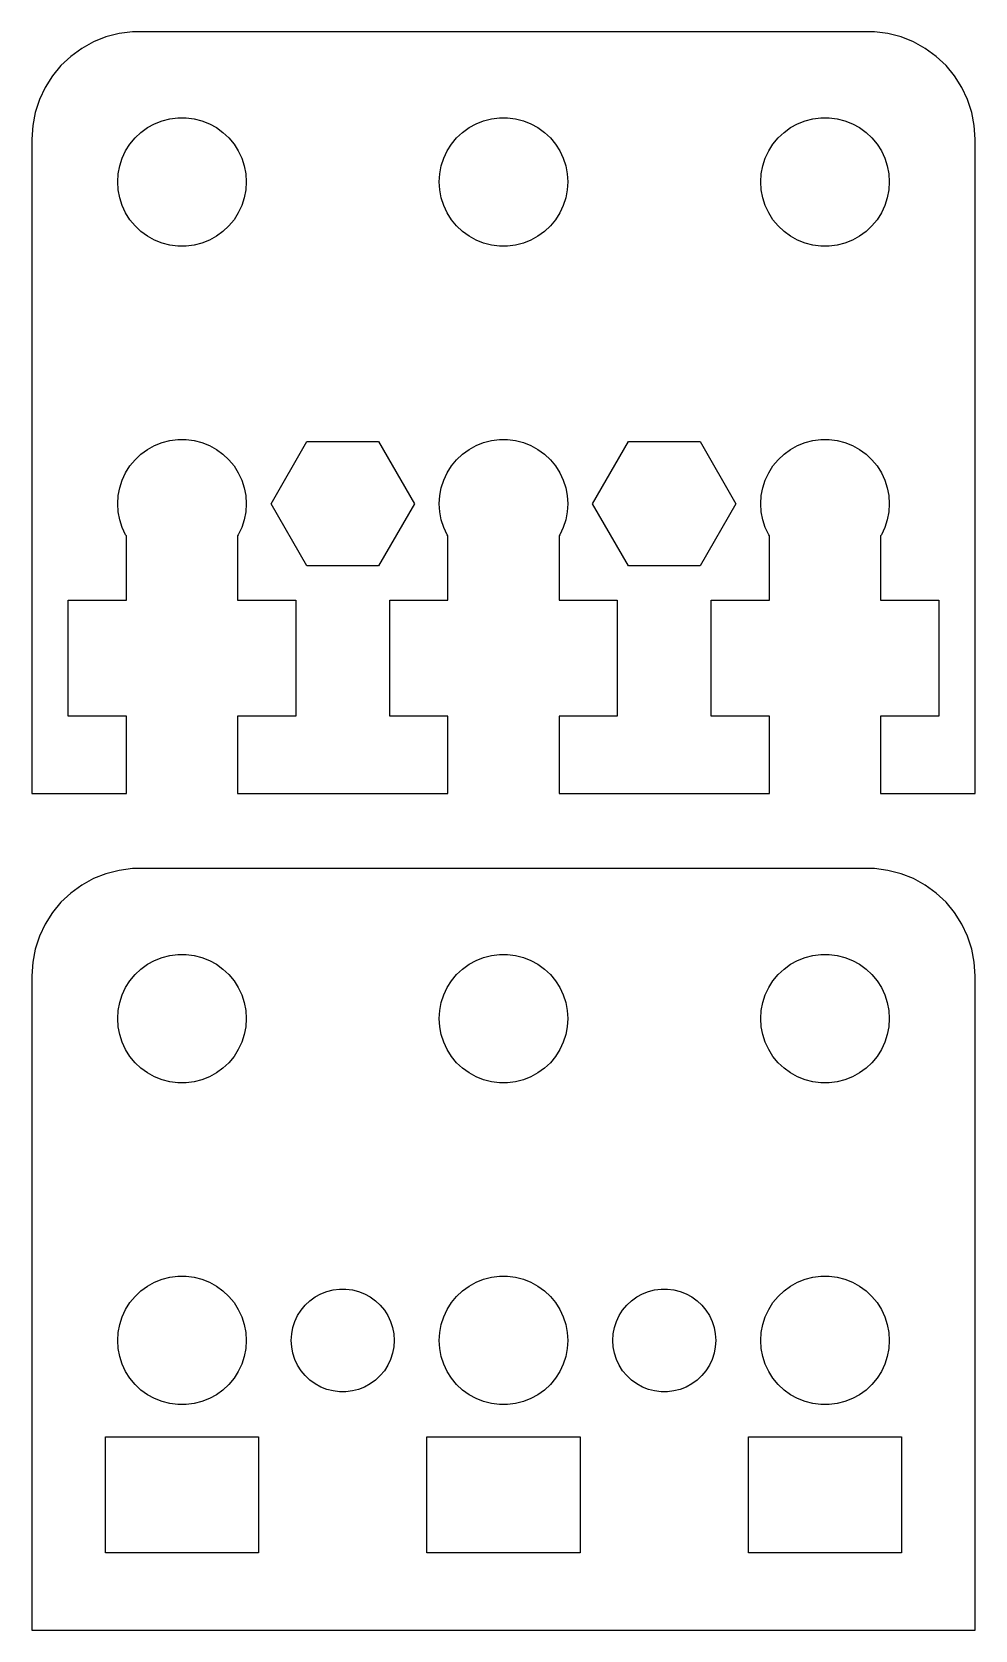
# Model space of a CAD drawing. Header units: metres. Extents: x -22 to 22, y 0 to 152.
# Drawn here: x -22 to 22, y 0 to 74.5 of the extents above; entities that cross this region are included whole.
import ezdxf

# ---------------------------------------------------------------- set-up
doc = ezdxf.new("R2010")
doc.units = ezdxf.units.M

msp = doc.modelspace()

# ---------------------------------------------------------------- linework, layer by layer
for p, q in [((-19.1289, 74.0241), (-19.6791, 73.7216)), ((-18.5451, 74.2553), (-19.1289, 74.0241)), ((-17.9369, 74.4114), (-18.5451, 74.2553)), ((-17.3139, 74.4901), (-17.9369, 74.4114)), ((17.3139, 74.4901), (-17.3139, 74.4901)), ((17.9369, 74.4114), (17.3139, 74.4901)), ((18.5451, 74.2553), (17.9369, 74.4114)), ((19.1289, 74.0241), (18.5451, 74.2553)), ((19.6791, 73.7216), (19.1289, 74.0241)), ((-20.1871, 73.3526), (-20.6448, 72.9227)), ((-19.6791, 73.7216), (-20.1871, 73.3526)), ((20.1871, 73.3526), (19.6791, 73.7216)), ((20.6448, 72.9227), (20.1871, 73.3526)), ((-21.0451, 72.4389), (-21.3815, 71.9088)), ((-20.6448, 72.9227), (-21.0451, 72.4389)), ((21.0451, 72.4389), (20.6448, 72.9227)), ((21.3815, 71.9088), (21.0451, 72.4389)), ((-21.3815, 71.9088), (-21.6489, 71.3406)), ((21.6489, 71.3406), (21.3815, 71.9088)), ((-21.6489, 71.3406), (-21.8429, 70.7434)), ((21.8429, 70.7434), (21.6489, 71.3406)), ((-21.9606, 70.1267), (-22, 69.5)), ((-21.8429, 70.7434), (-21.9606, 70.1267)), ((-16.9123, 69.8115), (-16.6075, 70.033)), ((-16.6075, 70.033), (-16.2773, 70.2145)), ((-16.2773, 70.2145), (-15.927, 70.3532)), ((-15.927, 70.3532), (-15.5621, 70.4469)), ((-15.5621, 70.4469), (-15.1884, 70.4941)), ((-15.1884, 70.4941), (-14.8116, 70.4941)), ((-14.8116, 70.4941), (-14.4379, 70.4469)), ((-14.4379, 70.4469), (-14.0729, 70.3532)), ((-14.0729, 70.3532), (-13.7227, 70.2145)), ((-13.7227, 70.2145), (-13.3925, 70.033)), ((-13.3925, 70.033), (-13.0877, 69.8115)), ((-1.91226, 69.8115), (-1.60747, 70.033)), ((-1.60747, 70.033), (-1.27733, 70.2145)), ((-1.27733, 70.2145), (-0.92705, 70.3532)), ((-0.92705, 70.3532), (-0.56213, 70.4469)), ((-0.56213, 70.4469), (-0.18837, 70.4941)), ((-0.18837, 70.4941), (0.18837, 70.4941)), ((0.18837, 70.4941), (0.56213, 70.4469)), ((0.56213, 70.4469), (0.92705, 70.3532)), ((0.92705, 70.3532), (1.27733, 70.2145)), ((1.27733, 70.2145), (1.60747, 70.033)), ((1.60747, 70.033), (1.91226, 69.8115)), ((13.0877, 69.8115), (13.3925, 70.033)), ((13.3925, 70.033), (13.7227, 70.2145)), ((13.7227, 70.2145), (14.0729, 70.3532)), ((14.0729, 70.3532), (14.4379, 70.4469)), ((14.4379, 70.4469), (14.8116, 70.4941)), ((14.8116, 70.4941), (15.1884, 70.4941)), ((15.1884, 70.4941), (15.5621, 70.4469)), ((15.5621, 70.4469), (15.927, 70.3532)), ((15.927, 70.3532), (16.2773, 70.2145)), ((16.2773, 70.2145), (16.6075, 70.033)), ((16.6075, 70.033), (16.9123, 69.8115)), ((21.9606, 70.1267), (21.8429, 70.7434)), ((22, 69.5), (21.9606, 70.1267)), ((-22, 69.5), (-22, 39)), ((-17.427, 69.2634), (-17.1869, 69.5536)), ((-17.1869, 69.5536), (-16.9123, 69.8115)), ((-13.0877, 69.8115), (-12.8131, 69.5536)), ((-12.8131, 69.5536), (-12.5729, 69.2634)), ((-2.42705, 69.2634), (-2.1869, 69.5536)), ((-2.1869, 69.5536), (-1.91226, 69.8115)), ((1.91226, 69.8115), (2.1869, 69.5536)), ((2.1869, 69.5536), (2.42705, 69.2634)), ((12.5729, 69.2634), (12.8131, 69.5536)), ((12.8131, 69.5536), (13.0877, 69.8115)), ((16.9123, 69.8115), (17.1869, 69.5536)), ((17.1869, 69.5536), (17.427, 69.2634)), ((22, 39), (22, 69.5)), ((-17.9057, 68.2461), (-17.7893, 68.6044)), ((-17.7893, 68.6044), (-17.6289, 68.9453)), ((-17.6289, 68.9453), (-17.427, 69.2634)), ((-12.5729, 69.2634), (-12.3711, 68.9453)), ((-12.3711, 68.9453), (-12.2107, 68.6044)), ((-12.2107, 68.6044), (-12.0942, 68.2461)), ((-2.90575, 68.2461), (-2.78932, 68.6044)), ((-2.78932, 68.6044), (-2.62891, 68.9453)), ((-2.62891, 68.9453), (-2.42705, 69.2634)), ((2.42705, 69.2634), (2.62891, 68.9453)), ((2.62891, 68.9453), (2.78932, 68.6044)), ((2.78932, 68.6044), (2.90575, 68.2461)), ((12.0942, 68.2461), (12.2107, 68.6044)), ((12.2107, 68.6044), (12.3711, 68.9453)), ((12.3711, 68.9453), (12.5729, 69.2634)), ((17.427, 69.2634), (17.6289, 68.9453)), ((17.6289, 68.9453), (17.7893, 68.6044)), ((17.7893, 68.6044), (17.9057, 68.2461)), ((-18, 67.5), (-17.9763, 67.876)), ((-17.9763, 67.876), (-17.9057, 68.2461)), ((-12.0942, 68.2461), (-12.0237, 67.876)), ((-12.0237, 67.876), (-12, 67.5)), ((-3, 67.5), (-2.97633, 67.876)), ((-2.97633, 67.876), (-2.90575, 68.2461)), ((2.90575, 68.2461), (2.97633, 67.876)), ((2.97633, 67.876), (3, 67.5)), ((12, 67.5), (12.0237, 67.876)), ((12.0237, 67.876), (12.0942, 68.2461)), ((17.9057, 68.2461), (17.9763, 67.876)), ((17.9763, 67.876), (18, 67.5)), ((-17.9763, 67.124), (-18, 67.5)), ((-17.9057, 66.7539), (-17.9763, 67.124)), ((-12.0237, 67.124), (-12.0942, 66.7539)), ((-12, 67.5), (-12.0237, 67.124)), ((-2.97633, 67.124), (-3, 67.5)), ((-2.90575, 66.7539), (-2.97633, 67.124)), ((2.97633, 67.124), (2.90575, 66.7539)), ((3, 67.5), (2.97633, 67.124)), ((12.0237, 67.124), (12, 67.5)), ((12.0942, 66.7539), (12.0237, 67.124)), ((17.9763, 67.124), (17.9057, 66.7539)), ((18, 67.5), (17.9763, 67.124)), ((-17.7893, 66.3956), (-17.9057, 66.7539)), ((-17.6289, 66.0547), (-17.7893, 66.3956)), ((-12.2107, 66.3956), (-12.3711, 66.0547)), ((-12.0942, 66.7539), (-12.2107, 66.3956)), ((-2.78932, 66.3956), (-2.90575, 66.7539)), ((-2.62891, 66.0547), (-2.78932, 66.3956)), ((2.78932, 66.3956), (2.62891, 66.0547)), ((2.90575, 66.7539), (2.78932, 66.3956)), ((12.2107, 66.3956), (12.0942, 66.7539)), ((12.3711, 66.0547), (12.2107, 66.3956)), ((17.7893, 66.3956), (17.6289, 66.0547)), ((17.9057, 66.7539), (17.7893, 66.3956)), ((-17.427, 65.7366), (-17.6289, 66.0547)), ((-17.1869, 65.4464), (-17.427, 65.7366)), ((-12.5729, 65.7366), (-12.8131, 65.4464)), ((-12.3711, 66.0547), (-12.5729, 65.7366)), ((-2.42705, 65.7366), (-2.62891, 66.0547)), ((-2.1869, 65.4464), (-2.42705, 65.7366)), ((2.42705, 65.7366), (2.1869, 65.4464)), ((2.62891, 66.0547), (2.42705, 65.7366)), ((12.5729, 65.7366), (12.3711, 66.0547)), ((12.8131, 65.4464), (12.5729, 65.7366)), ((17.427, 65.7366), (17.1869, 65.4464)), ((17.6289, 66.0547), (17.427, 65.7366)), ((-16.9123, 65.1884), (-17.1869, 65.4464)), ((-16.6075, 64.967), (-16.9123, 65.1884)), ((-16.2773, 64.7855), (-16.6075, 64.967)), ((-13.3925, 64.967), (-13.7227, 64.7855)), ((-13.0877, 65.1884), (-13.3925, 64.967)), ((-12.8131, 65.4464), (-13.0877, 65.1884)), ((-1.91226, 65.1884), (-2.1869, 65.4464)), ((-1.60747, 64.967), (-1.91226, 65.1884)), ((-1.27733, 64.7855), (-1.60747, 64.967)), ((1.60747, 64.967), (1.27733, 64.7855)), ((1.91226, 65.1884), (1.60747, 64.967)), ((2.1869, 65.4464), (1.91226, 65.1884)), ((13.0877, 65.1884), (12.8131, 65.4464)), ((13.3925, 64.967), (13.0877, 65.1884)), ((13.7227, 64.7855), (13.3925, 64.967)), ((16.6075, 64.967), (16.2773, 64.7855)), ((16.9123, 65.1884), (16.6075, 64.967)), ((17.1869, 65.4464), (16.9123, 65.1884)), ((-15.927, 64.6468), (-16.2773, 64.7855)), ((-15.5621, 64.5531), (-15.927, 64.6468)), ((-15.1884, 64.5059), (-15.5621, 64.5531)), ((-14.8116, 64.5059), (-15.1884, 64.5059)), ((-14.4379, 64.5531), (-14.8116, 64.5059)), ((-14.0729, 64.6468), (-14.4379, 64.5531)), ((-13.7227, 64.7855), (-14.0729, 64.6468)), ((-0.92705, 64.6468), (-1.27733, 64.7855)), ((-0.56213, 64.5531), (-0.92705, 64.6468)), ((-0.18837, 64.5059), (-0.56213, 64.5531)), ((0.18837, 64.5059), (-0.18837, 64.5059)), ((0.56213, 64.5531), (0.18837, 64.5059)), ((0.92705, 64.6468), (0.56213, 64.5531)), ((1.27733, 64.7855), (0.92705, 64.6468)), ((14.0729, 64.6468), (13.7227, 64.7855)), ((14.4379, 64.5531), (14.0729, 64.6468)), ((14.8116, 64.5059), (14.4379, 64.5531)), ((15.1884, 64.5059), (14.8116, 64.5059)), ((15.5621, 64.5531), (15.1884, 64.5059)), ((15.927, 64.6468), (15.5621, 64.5531)), ((16.2773, 64.7855), (15.927, 64.6468)), ((-16.6075, 55.033), (-16.2773, 55.2145)), ((-16.2773, 55.2145), (-15.927, 55.3532)), ((-15.927, 55.3532), (-15.5621, 55.4469)), ((-15.5621, 55.4469), (-15.1884, 55.4941)), ((-15.1884, 55.4941), (-14.8116, 55.4941)), ((-14.8116, 55.4941), (-14.4379, 55.4469)), ((-14.4379, 55.4469), (-14.0729, 55.3532)), ((-14.0729, 55.3532), (-13.7227, 55.2145)), ((-13.7227, 55.2145), (-13.3925, 55.033)), ((-10.8466, 52.5), (-9.17329, 55.3982)), ((-9.17329, 55.3982), (-5.82671, 55.3982)), ((-5.82671, 55.3982), (-4.15341, 52.5)), ((-1.60747, 55.033), (-1.27733, 55.2145)), ((-1.27733, 55.2145), (-0.92705, 55.3532)), ((-0.92705, 55.3532), (-0.56213, 55.4469)), ((-0.56213, 55.4469), (-0.18837, 55.4941)), ((-0.18837, 55.4941), (0.18837, 55.4941)), ((0.18837, 55.4941), (0.56213, 55.4469)), ((0.56213, 55.4469), (0.92705, 55.3532)), ((0.92705, 55.3532), (1.27733, 55.2145)), ((1.27733, 55.2145), (1.60747, 55.033)), ((4.15341, 52.5), (5.82671, 55.3982)), ((5.82671, 55.3982), (9.17329, 55.3982)), ((9.17329, 55.3982), (10.8466, 52.5)), ((13.3925, 55.033), (13.7227, 55.2145)), ((13.7227, 55.2145), (14.0729, 55.3532)), ((14.0729, 55.3532), (14.4379, 55.4469)), ((14.4379, 55.4469), (14.8116, 55.4941)), ((14.8116, 55.4941), (15.1884, 55.4941)), ((15.1884, 55.4941), (15.5621, 55.4469)), ((15.5621, 55.4469), (15.927, 55.3532)), ((15.927, 55.3532), (16.2773, 55.2145)), ((16.2773, 55.2145), (16.6075, 55.033)), ((-17.427, 54.2634), (-17.1869, 54.5536)), ((-17.1869, 54.5536), (-16.9123, 54.8115)), ((-16.9123, 54.8115), (-16.6075, 55.033)), ((-13.3925, 55.033), (-13.0877, 54.8115)), ((-13.0877, 54.8115), (-12.8131, 54.5536)), ((-12.8131, 54.5536), (-12.5729, 54.2634)), ((-2.42705, 54.2634), (-2.1869, 54.5536)), ((-2.1869, 54.5536), (-1.91226, 54.8115)), ((-1.91226, 54.8115), (-1.60747, 55.033)), ((1.60747, 55.033), (1.91226, 54.8115)), ((1.91226, 54.8115), (2.1869, 54.5536)), ((2.1869, 54.5536), (2.42705, 54.2634)), ((12.5729, 54.2634), (12.8131, 54.5536)), ((12.8131, 54.5536), (13.0877, 54.8115)), ((13.0877, 54.8115), (13.3925, 55.033)), ((16.6075, 55.033), (16.9123, 54.8115)), ((16.9123, 54.8115), (17.1869, 54.5536)), ((17.1869, 54.5536), (17.427, 54.2634)), ((-17.7893, 53.6044), (-17.6289, 53.9453)), ((-17.6289, 53.9453), (-17.427, 54.2634)), ((-12.5729, 54.2634), (-12.3711, 53.9453)), ((-12.3711, 53.9453), (-12.2107, 53.6044)), ((-2.78932, 53.6044), (-2.62891, 53.9453)), ((-2.62891, 53.9453), (-2.42705, 54.2634)), ((2.42705, 54.2634), (2.62891, 53.9453)), ((2.62891, 53.9453), (2.78932, 53.6044)), ((12.2107, 53.6044), (12.3711, 53.9453)), ((12.3711, 53.9453), (12.5729, 54.2634)), ((17.427, 54.2634), (17.6289, 53.9453)), ((17.6289, 53.9453), (17.7893, 53.6044)), ((-17.9763, 52.876), (-17.9057, 53.2461)), ((-17.9057, 53.2461), (-17.7893, 53.6044)), ((-12.2107, 53.6044), (-12.0942, 53.2461)), ((-12.0942, 53.2461), (-12.0237, 52.876)), ((-2.97633, 52.876), (-2.90575, 53.2461)), ((-2.90575, 53.2461), (-2.78932, 53.6044)), ((2.78932, 53.6044), (2.90575, 53.2461)), ((2.90575, 53.2461), (2.97633, 52.876)), ((12.0237, 52.876), (12.0942, 53.2461)), ((12.0942, 53.2461), (12.2107, 53.6044)), ((17.7893, 53.6044), (17.9057, 53.2461)), ((17.9057, 53.2461), (17.9763, 52.876)), ((-18, 52.5), (-17.9763, 52.876)), ((-17.9763, 52.124), (-18, 52.5)), ((-12.0237, 52.876), (-12, 52.5)), ((-12, 52.5), (-12.0237, 52.124)), ((-9.17329, 49.6018), (-10.8466, 52.5)), ((-4.15341, 52.5), (-5.82671, 49.6018)), ((-3, 52.5), (-2.97633, 52.876)), ((-2.97633, 52.124), (-3, 52.5)), ((2.97633, 52.876), (3, 52.5)), ((3, 52.5), (2.97633, 52.124)), ((5.82671, 49.6018), (4.15341, 52.5)), ((10.8466, 52.5), (9.17329, 49.6018)), ((12, 52.5), (12.0237, 52.876)), ((12.0237, 52.124), (12, 52.5)), ((17.9763, 52.876), (18, 52.5)), ((18, 52.5), (17.9763, 52.124)), ((-17.9057, 51.7539), (-17.9763, 52.124)), ((-17.7893, 51.3956), (-17.9057, 51.7539)), ((-12.0942, 51.7539), (-12.2107, 51.3956)), ((-12.0237, 52.124), (-12.0942, 51.7539)), ((-2.90575, 51.7539), (-2.97633, 52.124)), ((-2.78932, 51.3956), (-2.90575, 51.7539)), ((2.90575, 51.7539), (2.78932, 51.3956)), ((2.97633, 52.124), (2.90575, 51.7539)), ((12.0942, 51.7539), (12.0237, 52.124)), ((12.2107, 51.3956), (12.0942, 51.7539)), ((17.9057, 51.7539), (17.7893, 51.3956)), ((17.9763, 52.124), (17.9057, 51.7539)), ((-17.6289, 51.0547), (-17.7893, 51.3956)), ((-17.5942, 51), (-17.6289, 51.0547)), ((-17.5942, 48), (-17.5942, 51)), ((-12.3711, 51.0547), (-12.4058, 51)), ((-12.4058, 51), (-12.4058, 48)), ((-12.2107, 51.3956), (-12.3711, 51.0547)), ((-2.62891, 51.0547), (-2.78932, 51.3956)), ((-2.59418, 51), (-2.62891, 51.0547)), ((-2.59418, 48), (-2.59418, 51)), ((2.62891, 51.0547), (2.59418, 51)), ((2.59418, 51), (2.59418, 48)), ((2.78932, 51.3956), (2.62891, 51.0547)), ((12.3711, 51.0547), (12.2107, 51.3956)), ((12.4058, 51), (12.3711, 51.0547)), ((12.4058, 48), (12.4058, 51)), ((17.6289, 51.0547), (17.5942, 51)), ((17.5942, 51), (17.5942, 48)), ((17.7893, 51.3956), (17.6289, 51.0547)), ((-5.82671, 49.6018), (-9.17329, 49.6018)), ((9.17329, 49.6018), (5.82671, 49.6018)), ((-20.304, 42.6), (-20.304, 48)), ((-20.304, 48), (-17.5942, 48)), ((-12.4058, 48), (-9.69603, 48)), ((-9.69603, 48), (-9.69603, 42.6)), ((-5.30396, 42.6), (-5.30396, 48)), ((-5.30396, 48), (-2.59418, 48)), ((2.59418, 48), (5.30396, 48)), ((5.30396, 48), (5.30396, 42.6)), ((9.69603, 42.6), (9.69603, 48)), ((9.69603, 48), (12.4058, 48)), ((17.5942, 48), (20.304, 48)), ((20.304, 48), (20.304, 42.6)), ((-17.5942, 42.6), (-20.304, 42.6)), ((-17.5942, 39), (-17.5942, 42.6)), ((-9.69603, 42.6), (-12.4058, 42.6)), ((-12.4058, 42.6), (-12.4058, 39)), ((-2.59418, 42.6), (-5.30396, 42.6)), ((-2.59418, 39), (-2.59418, 42.6)), ((5.30396, 42.6), (2.59418, 42.6)), ((2.59418, 42.6), (2.59418, 39)), ((12.4058, 42.6), (9.69603, 42.6)), ((12.4058, 39), (12.4058, 42.6)), ((20.304, 42.6), (17.5942, 42.6)), ((17.5942, 42.6), (17.5942, 39)), ((-22, 39), (-17.5942, 39)), ((-12.4058, 39), (-2.59418, 39)), ((2.59418, 39), (12.4058, 39)), ((17.5942, 39), (22, 39)), ((-19.1289, 35.0241), (-19.6791, 34.7216)), ((-18.5451, 35.2553), (-19.1289, 35.0241)), ((-17.9369, 35.4114), (-18.5451, 35.2553)), ((-17.3139, 35.4901), (-17.9369, 35.4114)), ((17.3139, 35.4901), (-17.3139, 35.4901)), ((17.9369, 35.4114), (17.3139, 35.4901)), ((18.5451, 35.2553), (17.9369, 35.4114)), ((19.1289, 35.0241), (18.5451, 35.2553)), ((19.6791, 34.7216), (19.1289, 35.0241)), ((-20.1871, 34.3526), (-20.6448, 33.9227)), ((-19.6791, 34.7216), (-20.1871, 34.3526)), ((20.1871, 34.3526), (19.6791, 34.7216)), ((20.6448, 33.9227), (20.1871, 34.3526)), ((-20.6448, 33.9227), (-21.0451, 33.4389)), ((21.0451, 33.4389), (20.6448, 33.9227)), ((-21.3815, 32.9088), (-21.6489, 32.3406)), ((-21.0451, 33.4389), (-21.3815, 32.9088)), ((21.3815, 32.9088), (21.0451, 33.4389)), ((21.6489, 32.3406), (21.3815, 32.9088)), ((-21.6489, 32.3406), (-21.8429, 31.7434)), ((21.8429, 31.7434), (21.6489, 32.3406)), ((-21.8429, 31.7434), (-21.9606, 31.1267)), ((-16.2773, 31.2145), (-15.927, 31.3532)), ((-15.927, 31.3532), (-15.5621, 31.4469)), ((-15.5621, 31.4469), (-15.1884, 31.4941)), ((-15.1884, 31.4941), (-14.8116, 31.4941)), ((-14.8116, 31.4941), (-14.4379, 31.4469)), ((-14.4379, 31.4469), (-14.0729, 31.3532)), ((-14.0729, 31.3532), (-13.7227, 31.2145)), ((-1.27733, 31.2145), (-0.92705, 31.3532)), ((-0.92705, 31.3532), (-0.56213, 31.4469)), ((-0.56213, 31.4469), (-0.18837, 31.4941)), ((-0.18837, 31.4941), (0.18837, 31.4941)), ((0.18837, 31.4941), (0.56213, 31.4469)), ((0.56213, 31.4469), (0.92705, 31.3532)), ((0.92705, 31.3532), (1.27733, 31.2145)), ((13.7227, 31.2145), (14.0729, 31.3532)), ((14.0729, 31.3532), (14.4379, 31.4469)), ((14.4379, 31.4469), (14.8116, 31.4941)), ((14.8116, 31.4941), (15.1884, 31.4941)), ((15.1884, 31.4941), (15.5621, 31.4469)), ((15.5621, 31.4469), (15.927, 31.3532)), ((15.927, 31.3532), (16.2773, 31.2145)), ((21.9606, 31.1267), (21.8429, 31.7434)), ((-21.9606, 31.1267), (-22, 30.5)), ((-17.427, 30.2634), (-17.1869, 30.5536)), ((-17.1869, 30.5536), (-16.9123, 30.8115)), ((-16.9123, 30.8115), (-16.6075, 31.033)), ((-16.6075, 31.033), (-16.2773, 31.2145)), ((-13.7227, 31.2145), (-13.3925, 31.033)), ((-13.3925, 31.033), (-13.0877, 30.8115)), ((-13.0877, 30.8115), (-12.8131, 30.5536)), ((-12.8131, 30.5536), (-12.5729, 30.2634)), ((-2.42705, 30.2634), (-2.1869, 30.5536)), ((-2.1869, 30.5536), (-1.91226, 30.8115)), ((-1.91226, 30.8115), (-1.60747, 31.033)), ((-1.60747, 31.033), (-1.27733, 31.2145)), ((1.27733, 31.2145), (1.60747, 31.033)), ((1.60747, 31.033), (1.91226, 30.8115)), ((1.91226, 30.8115), (2.1869, 30.5536)), ((2.1869, 30.5536), (2.42705, 30.2634)), ((12.5729, 30.2634), (12.8131, 30.5536)), ((12.8131, 30.5536), (13.0877, 30.8115)), ((13.0877, 30.8115), (13.3925, 31.033)), ((13.3925, 31.033), (13.7227, 31.2145)), ((16.2773, 31.2145), (16.6075, 31.033)), ((16.6075, 31.033), (16.9123, 30.8115)), ((16.9123, 30.8115), (17.1869, 30.5536)), ((17.1869, 30.5536), (17.427, 30.2634)), ((22, 30.5), (21.9606, 31.1267)), ((-22, 30.5), (-22, 0)), ((-17.7893, 29.6044), (-17.6289, 29.9453)), ((-17.6289, 29.9453), (-17.427, 30.2634)), ((-12.5729, 30.2634), (-12.3711, 29.9453)), ((-12.3711, 29.9453), (-12.2107, 29.6044)), ((-2.78932, 29.6044), (-2.62891, 29.9453)), ((-2.62891, 29.9453), (-2.42705, 30.2634)), ((2.42705, 30.2634), (2.62891, 29.9453)), ((2.62891, 29.9453), (2.78932, 29.6044)), ((12.2107, 29.6044), (12.3711, 29.9453)), ((12.3711, 29.9453), (12.5729, 30.2634)), ((17.427, 30.2634), (17.6289, 29.9453)), ((17.6289, 29.9453), (17.7893, 29.6044)), ((22, 0), (22, 30.5)), ((-17.9763, 28.876), (-17.9057, 29.2461)), ((-17.9057, 29.2461), (-17.7893, 29.6044)), ((-12.2107, 29.6044), (-12.0942, 29.2461)), ((-12.0942, 29.2461), (-12.0237, 28.876)), ((-2.97633, 28.876), (-2.90575, 29.2461)), ((-2.90575, 29.2461), (-2.78932, 29.6044)), ((2.78932, 29.6044), (2.90575, 29.2461)), ((2.90575, 29.2461), (2.97633, 28.876)), ((12.0237, 28.876), (12.0942, 29.2461)), ((12.0942, 29.2461), (12.2107, 29.6044)), ((17.7893, 29.6044), (17.9057, 29.2461)), ((17.9057, 29.2461), (17.9763, 28.876)), ((-18, 28.5), (-17.9763, 28.876)), ((-17.9763, 28.124), (-18, 28.5)), ((-12.0237, 28.876), (-12, 28.5)), ((-12, 28.5), (-12.0237, 28.124)), ((-3, 28.5), (-2.97633, 28.876)), ((-2.97633, 28.124), (-3, 28.5)), ((2.97633, 28.876), (3, 28.5)), ((3, 28.5), (2.97633, 28.124)), ((12, 28.5), (12.0237, 28.876)), ((12.0237, 28.124), (12, 28.5)), ((17.9763, 28.876), (18, 28.5)), ((18, 28.5), (17.9763, 28.124)), ((-17.9057, 27.7539), (-17.9763, 28.124)), ((-17.7893, 27.3956), (-17.9057, 27.7539)), ((-12.0942, 27.7539), (-12.2107, 27.3956)), ((-12.0237, 28.124), (-12.0942, 27.7539)), ((-2.90575, 27.7539), (-2.97633, 28.124)), ((-2.78932, 27.3956), (-2.90575, 27.7539)), ((2.90575, 27.7539), (2.78932, 27.3956)), ((2.97633, 28.124), (2.90575, 27.7539)), ((12.0942, 27.7539), (12.0237, 28.124)), ((12.2107, 27.3956), (12.0942, 27.7539)), ((17.9057, 27.7539), (17.7893, 27.3956)), ((17.9763, 28.124), (17.9057, 27.7539)), ((-17.6289, 27.0547), (-17.7893, 27.3956)), ((-17.427, 26.7366), (-17.6289, 27.0547)), ((-12.3711, 27.0547), (-12.5729, 26.7366)), ((-12.2107, 27.3956), (-12.3711, 27.0547)), ((-2.62891, 27.0547), (-2.78932, 27.3956)), ((-2.42705, 26.7366), (-2.62891, 27.0547)), ((2.62891, 27.0547), (2.42705, 26.7366)), ((2.78932, 27.3956), (2.62891, 27.0547)), ((12.3711, 27.0547), (12.2107, 27.3956)), ((12.5729, 26.7366), (12.3711, 27.0547)), ((17.6289, 27.0547), (17.427, 26.7366)), ((17.7893, 27.3956), (17.6289, 27.0547)), ((-17.1869, 26.4464), (-17.427, 26.7366)), ((-16.9123, 26.1884), (-17.1869, 26.4464)), ((-16.6075, 25.967), (-16.9123, 26.1884)), ((-13.0877, 26.1884), (-13.3925, 25.967)), ((-12.8131, 26.4464), (-13.0877, 26.1884)), ((-12.5729, 26.7366), (-12.8131, 26.4464)), ((-2.1869, 26.4464), (-2.42705, 26.7366)), ((-1.91226, 26.1884), (-2.1869, 26.4464)), ((-1.60747, 25.967), (-1.91226, 26.1884)), ((1.91226, 26.1884), (1.60747, 25.967)), ((2.1869, 26.4464), (1.91226, 26.1884)), ((2.42705, 26.7366), (2.1869, 26.4464)), ((12.8131, 26.4464), (12.5729, 26.7366)), ((13.0877, 26.1884), (12.8131, 26.4464)), ((13.3925, 25.967), (13.0877, 26.1884)), ((16.9123, 26.1884), (16.6075, 25.967)), ((17.1869, 26.4464), (16.9123, 26.1884)), ((17.427, 26.7366), (17.1869, 26.4464)), ((-16.2773, 25.7855), (-16.6075, 25.967)), ((-15.927, 25.6468), (-16.2773, 25.7855)), ((-15.5621, 25.5531), (-15.927, 25.6468)), ((-15.1884, 25.5059), (-15.5621, 25.5531)), ((-14.8116, 25.5059), (-15.1884, 25.5059)), ((-14.4379, 25.5531), (-14.8116, 25.5059)), ((-14.0729, 25.6468), (-14.4379, 25.5531)), ((-13.7227, 25.7855), (-14.0729, 25.6468)), ((-13.3925, 25.967), (-13.7227, 25.7855)), ((-1.27733, 25.7855), (-1.60747, 25.967)), ((-0.92705, 25.6468), (-1.27733, 25.7855)), ((-0.56213, 25.5531), (-0.92705, 25.6468)), ((-0.18837, 25.5059), (-0.56213, 25.5531)), ((0.18837, 25.5059), (-0.18837, 25.5059)), ((0.56213, 25.5531), (0.18837, 25.5059)), ((0.92705, 25.6468), (0.56213, 25.5531)), ((1.27733, 25.7855), (0.92705, 25.6468)), ((1.60747, 25.967), (1.27733, 25.7855)), ((13.7227, 25.7855), (13.3925, 25.967)), ((14.0729, 25.6468), (13.7227, 25.7855)), ((14.4379, 25.5531), (14.0729, 25.6468)), ((14.8116, 25.5059), (14.4379, 25.5531)), ((15.1884, 25.5059), (14.8116, 25.5059)), ((15.5621, 25.5531), (15.1884, 25.5059)), ((15.927, 25.6468), (15.5621, 25.5531)), ((16.2773, 25.7855), (15.927, 25.6468)), ((16.6075, 25.967), (16.2773, 25.7855)), ((-15.927, 16.3532), (-15.5621, 16.4469)), ((-15.5621, 16.4469), (-15.1884, 16.4941)), ((-15.1884, 16.4941), (-14.8116, 16.4941)), ((-14.8116, 16.4941), (-14.4379, 16.4469)), ((-14.4379, 16.4469), (-14.0729, 16.3532)), ((-0.92705, 16.3532), (-0.56213, 16.4469)), ((-0.56213, 16.4469), (-0.18837, 16.4941)), ((-0.18837, 16.4941), (0.18837, 16.4941)), ((0.18837, 16.4941), (0.56213, 16.4469)), ((0.56213, 16.4469), (0.92705, 16.3532)), ((14.0729, 16.3532), (14.4379, 16.4469)), ((14.4379, 16.4469), (14.8116, 16.4941)), ((14.8116, 16.4941), (15.1884, 16.4941)), ((15.1884, 16.4941), (15.5621, 16.4469)), ((15.5621, 16.4469), (15.927, 16.3532)), ((-17.1869, 15.5536), (-16.9123, 15.8115)), ((-16.9123, 15.8115), (-16.6075, 16.033)), ((-16.6075, 16.033), (-16.2773, 16.2145)), ((-16.2773, 16.2145), (-15.927, 16.3532)), ((-14.0729, 16.3532), (-13.7227, 16.2145)), ((-13.7227, 16.2145), (-13.3925, 16.033)), ((-13.3925, 16.033), (-13.0877, 15.8115)), ((-13.0877, 15.8115), (-12.8131, 15.5536)), ((-8.78598, 15.5264), (-8.52187, 15.6716)), ((-8.52187, 15.6716), (-8.24164, 15.7825)), ((-8.24164, 15.7825), (-7.94971, 15.8575)), ((-7.94971, 15.8575), (-7.6507, 15.8953)), ((-7.6507, 15.8953), (-7.34929, 15.8953)), ((-7.34929, 15.8953), (-7.05028, 15.8575)), ((-7.05028, 15.8575), (-6.75835, 15.7825)), ((-6.75835, 15.7825), (-6.47812, 15.6716)), ((-6.47812, 15.6716), (-6.214, 15.5264)), ((-2.1869, 15.5536), (-1.91226, 15.8115)), ((-1.91226, 15.8115), (-1.60747, 16.033)), ((-1.60747, 16.033), (-1.27733, 16.2145)), ((-1.27733, 16.2145), (-0.92705, 16.3532)), ((0.92705, 16.3532), (1.27733, 16.2145)), ((1.27733, 16.2145), (1.60747, 16.033)), ((1.60747, 16.033), (1.91226, 15.8115)), ((1.91226, 15.8115), (2.1869, 15.5536)), ((6.214, 15.5264), (6.47812, 15.6716)), ((6.47812, 15.6716), (6.75835, 15.7825)), ((6.75835, 15.7825), (7.05028, 15.8575)), ((7.05028, 15.8575), (7.34929, 15.8953)), ((7.34929, 15.8953), (7.6507, 15.8953)), ((7.6507, 15.8953), (7.94971, 15.8575)), ((7.94971, 15.8575), (8.24164, 15.7825)), ((8.24164, 15.7825), (8.52187, 15.6716)), ((8.52187, 15.6716), (8.78598, 15.5264)), ((12.8131, 15.5536), (13.0877, 15.8115)), ((13.0877, 15.8115), (13.3925, 16.033)), ((13.3925, 16.033), (13.7227, 16.2145)), ((13.7227, 16.2145), (14.0729, 16.3532)), ((15.927, 16.3532), (16.2773, 16.2145)), ((16.2773, 16.2145), (16.6075, 16.033)), ((16.6075, 16.033), (16.9123, 15.8115)), ((16.9123, 15.8115), (17.1869, 15.5536)), ((-17.7893, 14.6044), (-17.6289, 14.9453)), ((-17.6289, 14.9453), (-17.427, 15.2634)), ((-17.427, 15.2634), (-17.1869, 15.5536)), ((-12.8131, 15.5536), (-12.5729, 15.2634)), ((-12.5729, 15.2634), (-12.3711, 14.9453)), ((-12.3711, 14.9453), (-12.2107, 14.6044)), ((-9.60313, 14.6562), (-9.44164, 14.9107)), ((-9.44164, 14.9107), (-9.24951, 15.1429)), ((-9.24951, 15.1429), (-9.02982, 15.3492)), ((-9.02982, 15.3492), (-8.78598, 15.5264)), ((-6.214, 15.5264), (-5.97017, 15.3492)), ((-5.97017, 15.3492), (-5.75047, 15.1429)), ((-5.75047, 15.1429), (-5.55835, 14.9107)), ((-5.55835, 14.9107), (-5.39685, 14.6562)), ((-2.78932, 14.6044), (-2.62891, 14.9453)), ((-2.62891, 14.9453), (-2.42705, 15.2634)), ((-2.42705, 15.2634), (-2.1869, 15.5536)), ((2.1869, 15.5536), (2.42705, 15.2634)), ((2.42705, 15.2634), (2.62891, 14.9453)), ((2.62891, 14.9453), (2.78932, 14.6044)), ((5.39685, 14.6562), (5.55835, 14.9107)), ((5.55835, 14.9107), (5.75047, 15.1429)), ((5.75047, 15.1429), (5.97017, 15.3492)), ((5.97017, 15.3492), (6.214, 15.5264)), ((8.78598, 15.5264), (9.02982, 15.3492)), ((9.02982, 15.3492), (9.24951, 15.1429)), ((9.24951, 15.1429), (9.44164, 14.9107)), ((9.44164, 14.9107), (9.60313, 14.6562)), ((12.2107, 14.6044), (12.3711, 14.9453)), ((12.3711, 14.9453), (12.5729, 15.2634)), ((12.5729, 15.2634), (12.8131, 15.5536)), ((17.1869, 15.5536), (17.427, 15.2634)), ((17.427, 15.2634), (17.6289, 14.9453)), ((17.6289, 14.9453), (17.7893, 14.6044)), ((-17.9763, 13.876), (-17.9057, 14.2461)), ((-17.9057, 14.2461), (-17.7893, 14.6044)), ((-12.2107, 14.6044), (-12.0942, 14.2461)), ((-12.0942, 14.2461), (-12.0237, 13.876)), ((-9.82458, 14.0968), (-9.73146, 14.3835)), ((-9.73146, 14.3835), (-9.60313, 14.6562)), ((-5.39685, 14.6562), (-5.26852, 14.3835)), ((-5.26852, 14.3835), (-5.1754, 14.0968)), ((-2.97633, 13.876), (-2.90575, 14.2461)), ((-2.90575, 14.2461), (-2.78932, 14.6044)), ((2.78932, 14.6044), (2.90575, 14.2461)), ((2.90575, 14.2461), (2.97633, 13.876)), ((5.1754, 14.0968), (5.26852, 14.3835)), ((5.26852, 14.3835), (5.39685, 14.6562)), ((9.60313, 14.6562), (9.73146, 14.3835)), ((9.73146, 14.3835), (9.82458, 14.0968)), ((12.0237, 13.876), (12.0942, 14.2461)), ((12.0942, 14.2461), (12.2107, 14.6044)), ((17.7893, 14.6044), (17.9057, 14.2461)), ((17.9057, 14.2461), (17.9763, 13.876)), ((-18, 13.5), (-17.9763, 13.876)), ((-17.9763, 13.124), (-18, 13.5)), ((-12.0237, 13.876), (-12, 13.5)), ((-12, 13.5), (-12.0237, 13.124)), ((-9.89999, 13.5), (-9.88107, 13.8008)), ((-9.88107, 13.1992), (-9.89999, 13.5)), ((-9.88107, 13.8008), (-9.82458, 14.0968)), ((-5.1754, 14.0968), (-5.11891, 13.8008)), ((-5.11891, 13.8008), (-5.09999, 13.5)), ((-5.09999, 13.5), (-5.11891, 13.1992)), ((-3, 13.5), (-2.97633, 13.876)), ((-2.97633, 13.124), (-3, 13.5)), ((2.97633, 13.876), (3, 13.5)), ((3, 13.5), (2.97633, 13.124)), ((5.09999, 13.5), (5.11891, 13.8008)), ((5.11891, 13.1992), (5.09999, 13.5)), ((5.11891, 13.8008), (5.1754, 14.0968)), ((9.82458, 14.0968), (9.88107, 13.8008)), ((9.88107, 13.8008), (9.89999, 13.5)), ((9.89999, 13.5), (9.88107, 13.1992)), ((12, 13.5), (12.0237, 13.876)), ((12.0237, 13.124), (12, 13.5)), ((17.9763, 13.876), (18, 13.5)), ((18, 13.5), (17.9763, 13.124)), ((-17.9057, 12.7539), (-17.9763, 13.124)), ((-17.7893, 12.3956), (-17.9057, 12.7539)), ((-12.0942, 12.7539), (-12.2107, 12.3956)), ((-12.0237, 13.124), (-12.0942, 12.7539)), ((-9.82458, 12.9031), (-9.88107, 13.1992)), ((-9.73146, 12.6165), (-9.82458, 12.9031)), ((-5.1754, 12.9031), (-5.26852, 12.6165)), ((-5.11891, 13.1992), (-5.1754, 12.9031)), ((-2.90575, 12.7539), (-2.97633, 13.124)), ((-2.78932, 12.3956), (-2.90575, 12.7539)), ((2.90575, 12.7539), (2.78932, 12.3956)), ((2.97633, 13.124), (2.90575, 12.7539)), ((5.1754, 12.9031), (5.11891, 13.1992)), ((5.26852, 12.6165), (5.1754, 12.9031)), ((9.82458, 12.9031), (9.73146, 12.6165)), ((9.88107, 13.1992), (9.82458, 12.9031)), ((12.0942, 12.7539), (12.0237, 13.124)), ((12.2107, 12.3956), (12.0942, 12.7539)), ((17.9057, 12.7539), (17.7893, 12.3956)), ((17.9763, 13.124), (17.9057, 12.7539)), ((-17.6289, 12.0547), (-17.7893, 12.3956)), ((-17.427, 11.7366), (-17.6289, 12.0547)), ((-12.3711, 12.0547), (-12.5729, 11.7366)), ((-12.2107, 12.3956), (-12.3711, 12.0547)), ((-9.60313, 12.3438), (-9.73146, 12.6165)), ((-9.44164, 12.0893), (-9.60313, 12.3438)), ((-9.24951, 11.8571), (-9.44164, 12.0893)), ((-5.55835, 12.0893), (-5.75047, 11.8571)), ((-5.39685, 12.3438), (-5.55835, 12.0893)), ((-5.26852, 12.6165), (-5.39685, 12.3438)), ((-2.62891, 12.0547), (-2.78932, 12.3956)), ((-2.42705, 11.7366), (-2.62891, 12.0547)), ((2.62891, 12.0547), (2.42705, 11.7366)), ((2.78932, 12.3956), (2.62891, 12.0547)), ((5.39685, 12.3438), (5.26852, 12.6165)), ((5.55835, 12.0893), (5.39685, 12.3438)), ((5.75047, 11.8571), (5.55835, 12.0893)), ((9.44164, 12.0893), (9.24951, 11.8571)), ((9.60313, 12.3438), (9.44164, 12.0893)), ((9.73146, 12.6165), (9.60313, 12.3438)), ((12.3711, 12.0547), (12.2107, 12.3956)), ((12.5729, 11.7366), (12.3711, 12.0547)), ((17.6289, 12.0547), (17.427, 11.7366)), ((17.7893, 12.3956), (17.6289, 12.0547)), ((-17.1869, 11.4464), (-17.427, 11.7366)), ((-16.9123, 11.1884), (-17.1869, 11.4464)), ((-16.6075, 10.967), (-16.9123, 11.1884)), ((-13.0877, 11.1884), (-13.3925, 10.967)), ((-12.8131, 11.4464), (-13.0877, 11.1884)), ((-12.5729, 11.7366), (-12.8131, 11.4464)), ((-9.02982, 11.6508), (-9.24951, 11.8571)), ((-8.78598, 11.4736), (-9.02982, 11.6508)), ((-8.52187, 11.3284), (-8.78598, 11.4736)), ((-8.24164, 11.2175), (-8.52187, 11.3284)), ((-7.94971, 11.1425), (-8.24164, 11.2175)), ((-6.75835, 11.2175), (-7.05028, 11.1425)), ((-6.47812, 11.3284), (-6.75835, 11.2175)), ((-6.214, 11.4736), (-6.47812, 11.3284)), ((-5.97017, 11.6508), (-6.214, 11.4736)), ((-5.75047, 11.8571), (-5.97017, 11.6508)), ((-2.1869, 11.4464), (-2.42705, 11.7366)), ((-1.91226, 11.1884), (-2.1869, 11.4464)), ((-1.60747, 10.967), (-1.91226, 11.1884)), ((1.91226, 11.1884), (1.60747, 10.967)), ((2.1869, 11.4464), (1.91226, 11.1884)), ((2.42705, 11.7366), (2.1869, 11.4464)), ((5.97017, 11.6508), (5.75047, 11.8571)), ((6.214, 11.4736), (5.97017, 11.6508)), ((6.47812, 11.3284), (6.214, 11.4736)), ((6.75835, 11.2175), (6.47812, 11.3284)), ((7.05028, 11.1425), (6.75835, 11.2175)), ((8.24164, 11.2175), (7.94971, 11.1425)), ((8.52187, 11.3284), (8.24164, 11.2175)), ((8.78598, 11.4736), (8.52187, 11.3284)), ((9.02982, 11.6508), (8.78598, 11.4736)), ((9.24951, 11.8571), (9.02982, 11.6508)), ((12.8131, 11.4464), (12.5729, 11.7366)), ((13.0877, 11.1884), (12.8131, 11.4464)), ((13.3925, 10.967), (13.0877, 11.1884)), ((16.9123, 11.1884), (16.6075, 10.967)), ((17.1869, 11.4464), (16.9123, 11.1884)), ((17.427, 11.7366), (17.1869, 11.4464)), ((-16.2773, 10.7855), (-16.6075, 10.967)), ((-15.927, 10.6468), (-16.2773, 10.7855)), ((-15.5621, 10.5531), (-15.927, 10.6468)), ((-15.1884, 10.5059), (-15.5621, 10.5531)), ((-14.8116, 10.5059), (-15.1884, 10.5059)), ((-14.4379, 10.5531), (-14.8116, 10.5059)), ((-14.0729, 10.6468), (-14.4379, 10.5531)), ((-13.7227, 10.7855), (-14.0729, 10.6468)), ((-13.3925, 10.967), (-13.7227, 10.7855)), ((-7.6507, 11.1047), (-7.94971, 11.1425)), ((-7.34929, 11.1047), (-7.6507, 11.1047)), ((-7.05028, 11.1425), (-7.34929, 11.1047)), ((-1.27733, 10.7855), (-1.60747, 10.967)), ((-0.92705, 10.6468), (-1.27733, 10.7855)), ((-0.56213, 10.5531), (-0.92705, 10.6468)), ((-0.18837, 10.5059), (-0.56213, 10.5531)), ((0.18837, 10.5059), (-0.18837, 10.5059)), ((0.56213, 10.5531), (0.18837, 10.5059)), ((0.92705, 10.6468), (0.56213, 10.5531)), ((1.27733, 10.7855), (0.92705, 10.6468)), ((1.60747, 10.967), (1.27733, 10.7855)), ((7.34929, 11.1047), (7.05028, 11.1425)), ((7.6507, 11.1047), (7.34929, 11.1047)), ((7.94971, 11.1425), (7.6507, 11.1047)), ((13.7227, 10.7855), (13.3925, 10.967)), ((14.0729, 10.6468), (13.7227, 10.7855)), ((14.4379, 10.5531), (14.0729, 10.6468)), ((14.8116, 10.5059), (14.4379, 10.5531)), ((15.1884, 10.5059), (14.8116, 10.5059)), ((15.5621, 10.5531), (15.1884, 10.5059)), ((15.927, 10.6468), (15.5621, 10.5531)), ((16.2773, 10.7855), (15.927, 10.6468)), ((16.6075, 10.967), (16.2773, 10.7855)), ((-18.5719, 3.59999), (-18.5719, 9)), ((-18.5719, 9), (-11.4281, 9)), ((-11.4281, 9), (-11.4281, 3.59999)), ((-3.5719, 3.59999), (-3.5719, 9)), ((-3.5719, 9), (3.5719, 9)), ((3.5719, 9), (3.5719, 3.59999)), ((11.4281, 3.59999), (11.4281, 9)), ((11.4281, 9), (18.5719, 9)), ((18.5719, 9), (18.5719, 3.59999)), ((-11.4281, 3.59999), (-18.5719, 3.59999)), ((3.5719, 3.59999), (-3.5719, 3.59999)), ((18.5719, 3.59999), (11.4281, 3.59999)), ((-22, 0), (22, 0))]:
    msp.add_line(p, q)

doc.saveas('drawing.dxf')
